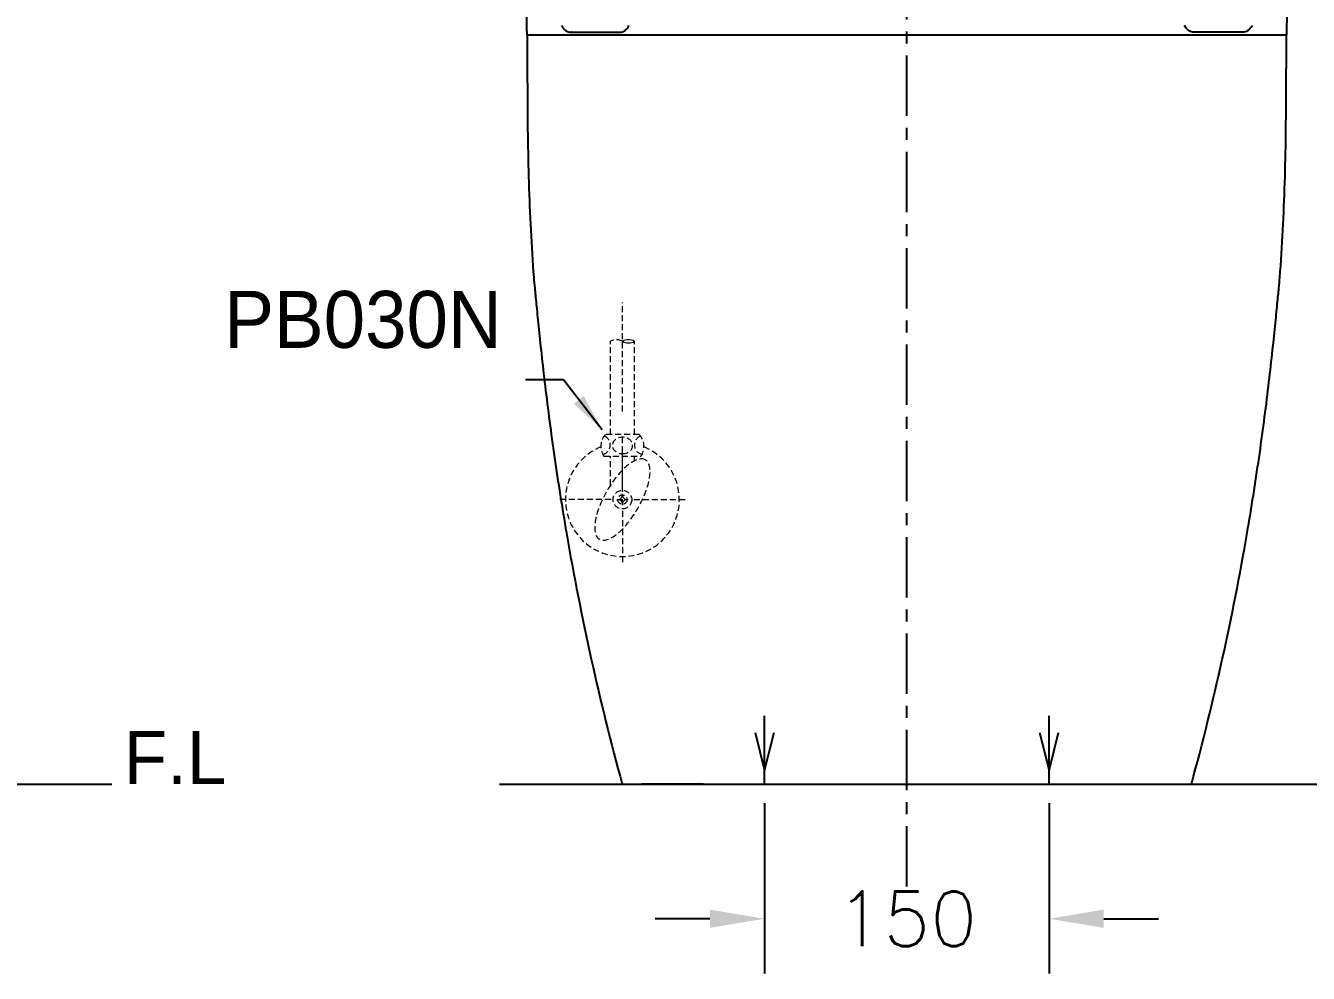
# Model space of a CAD drawing. Extents: x 60782 to 63207, y 58098 to 61529.
# Drawn here: x 62131 to 62807, y 58922 to 59422 of the extents above; entities that cross this region are included whole.
import ezdxf

# ---------------------------------------------------------------- set-up
doc = ezdxf.new("R2010")
doc.units = 0
doc.header["$MEASUREMENT"] = 0
for name, pattern in [('AM_ISO08W050', [18, 12, -1.5, 3, -1.5]), ('CENTER', [50.8, 31.75, -6.35, 6.35, -6.35]), ('HIDDEN2', [4.7625, 3.175, -1.5875])]:
    doc.linetypes.add(name, pattern=pattern)
doc.layers.get('0').update_dxf_attribs({"linetype": 'CONTINUOUS'})
doc.layers.get('Defpoints').update_dxf_attribs({"linetype": 'CONTINUOUS'})
for name, color, linetype in [('11', 7, 'CONTINUOUS'), ('4', 3, 'CONTINUOUS'), ('Dim', 4, 'CONTINUOUS')]:
    doc.layers.add(name, color=color, linetype=linetype)
for name, color, linetype, lineweight in [('AM_4', 40, 'CONTINUOUS', 13), ('AM_6', 2, 'CONTINUOUS', 30), ('AM_7', 4, 'AM_ISO08W050', 0)]:
    doc.layers.add(name, color=color, linetype=linetype, lineweight=lineweight)
doc.styles.add('h', font='', dxfattribs={"height": 30})
doc.styles.get("Standard").update_dxf_attribs({"font": 'txt.shx', "bigfont": 'ghs.shx'})
doc.styles.get('h').set_extended_font_data('Haansoft Batang')
doc.dimstyles.new('AM_ISO', dxfattribs={"dimscale": 10, "dimtxt": 3.5, "dimasz": 2, "dimexe": 1, "dimexo": 1, "dimgap": 1, "dimtad": 1, "dimdec": 0, "dimdsep": 46, "dimtxsty": 'h', "dimcen": -0.3, "dimclrd": 256, "dimclre": 256, "dimclrt": 2, "dimadec": 0, "dimazin": 2, "dimtp": 0.1, "dimtm": 0.1, "dimtfac": 0.71, "dimtdec": 0, "dimtmove": 0, "dimatfit": 3, "dimfxl": 0, "dimlwd": -1, "dimlwe": -1, "dimarcsym": 0})
doc.dimstyles.get("Standard").update_dxf_attribs({"dimtxt": 0.18, "dimasz": 0.18, "dimexe": 0.18, "dimexo": 0.0625, "dimgap": 0.09, "dimtad": 0, "dimtih": 1, "dimtoh": 1, "dimdec": 4, "dimzin": 0, "dimdsep": 46, "dimtxsty": 'Standard', "dimcen": 0.09, "dimadec": 0, "dimazin": 0, "dimtfac": 1, "dimtdec": 4, "dimtofl": 0, "dimtmove": 0, "dimatfit": 0, "dimfxl": 0, "dimtolj": 1, "dimtzin": 0, "dimarcsym": 0})

# ---------------------------------------------------------------- blocks, each defined once
blk = doc.blocks.new('*D9')
at = {"layer": 'Defpoints', "color": 0}
for p in [(62520.6, 59022), (62670.6, 59022), (62670.6, 58951)]:
    blk.add_point(p, dxfattribs=at)
at = {"layer": 'Dim', "color": 0, "lineweight": -2}
for p, q in [((62520.6, 59012), (62520.6, 58922.2)), ((62670.6, 59012), (62670.6, 58922.2)), ((62491.8, 58951), (62463, 58951)), ((62699.4, 58951), (62728.2, 58951))]:
    blk.add_line(p, q, dxfattribs=at)
at = {"layer": 'Dim', "color": 0}
for points in [[(62491.8, 58955.8), (62491.8, 58946.2), (62520.6, 58951)], [(62699.4, 58955.8), (62699.4, 58946.2), (62670.6, 58951)]]:
    blk.add_solid(points, dxfattribs=at)
at = {"layer": 'Dim', "color": 0, "insert": (62595.6, 58951), "char_height": 28.8, "attachment_point": 5}
blk.add_mtext('\\A1;150', dxfattribs=at)

msp = doc.modelspace()

# ---------------------------------------------------------------- linework, layer by layer
at = {"color": 0, "ltscale": 50}
for points in [[(62415.77, 59419.3), (62415.53, 59419.49)], [(62415.55, 59419.49), (62415.53, 59419.49)], [(62415.53, 59419.49), (62415.56, 59419.49)], [(62415.77, 59419.3), (62415.53, 59419.49)], [(62415.55, 59419.49), (62415.53, 59419.49)], [(62415.53, 59419.49), (62415.56, 59419.49)], [(62415.56, 59419.48), (62415.79, 59419.29), (62416.51, 59418.87), (62417.2, 59418.63), (62417.81, 59418.52)], [(62415.56, 59419.48), (62415.79, 59419.29), (62416.51, 59418.87), (62417.2, 59418.63), (62417.81, 59418.52)], [(62417.81, 59418.52), (62417.81, 59418.52)], [(62417.81, 59418.52), (62417.97, 59418.52), (62418.19, 59418.51), (62418.45, 59418.51), (62418.74, 59418.5)], [(62417.81, 59418.52), (62417.97, 59418.52), (62417.99, 59418.52)], [(62417.81, 59418.52), (62417.81, 59418.52)], [(62417.81, 59418.52), (62417.97, 59418.52), (62418.19, 59418.51), (62418.45, 59418.51), (62418.74, 59418.5)], [(62417.81, 59418.52), (62417.97, 59418.52), (62417.99, 59418.52)], [(62417.99, 59418.52), (62418.17, 59418.51)], [(62417.99, 59418.52), (62418.17, 59418.51)], [(62418.88, 59418.5), (62418.73, 59418.5)], [(62418.88, 59418.5), (62418.73, 59418.5)], [(62418.88, 59418.5), (62418.73, 59418.5)], [(62418.88, 59418.5), (62418.73, 59418.5)], [(62445.03, 59418.52), (62445.78, 59418.67), (62446.5, 59418.97), (62447.15, 59419.4), (62447.25, 59419.49)], [(62445.03, 59418.52), (62445.78, 59418.67), (62446.5, 59418.97), (62447.15, 59419.4), (62447.25, 59419.49)], [(62447.21, 59419.45), (62447.67, 59419.87), (62448.19, 59420.44), (62448.73, 59421.16), (62449.16, 59421.89)], [(62447.21, 59419.45), (62447.67, 59419.87), (62448.19, 59420.44), (62448.73, 59421.16), (62449.16, 59421.89)], [(62743.96, 59419.45), (62743.5, 59419.87), (62742.97, 59420.44), (62742.44, 59421.16), (62742, 59421.89)], [(62743.96, 59419.45), (62743.5, 59419.87), (62742.97, 59420.44), (62742.44, 59421.16), (62742, 59421.89)], [(62746.13, 59418.52), (62745.38, 59418.67), (62744.66, 59418.97), (62744.02, 59419.4), (62743.91, 59419.49)], [(62746.13, 59418.52), (62745.38, 59418.67), (62744.66, 59418.97), (62744.02, 59419.4), (62743.91, 59419.49)], [(62772.29, 59418.5), (62772.43, 59418.5)], [(62772.29, 59418.5), (62772.43, 59418.5)], [(62772.29, 59418.5), (62772.43, 59418.5)], [(62772.29, 59418.5), (62772.43, 59418.5)], [(62773.35, 59418.52), (62773.19, 59418.52), (62772.97, 59418.51), (62772.71, 59418.51), (62772.43, 59418.5)], [(62773.35, 59418.52), (62773.19, 59418.52), (62772.97, 59418.51), (62772.71, 59418.51), (62772.43, 59418.5)], [(62773.18, 59418.52), (62773, 59418.51)], [(62773.18, 59418.52), (62773, 59418.51)], [(62773.35, 59418.52), (62773.19, 59418.52), (62773.18, 59418.52)], [(62773.35, 59418.52), (62773.19, 59418.52), (62773.18, 59418.52)], [(62775.61, 59419.48), (62775.37, 59419.29), (62774.65, 59418.87), (62773.96, 59418.63), (62773.35, 59418.52)], [(62775.61, 59419.48), (62775.37, 59419.29), (62774.65, 59418.87), (62773.96, 59418.63), (62773.35, 59418.52)], [(62773.35, 59418.52), (62773.35, 59418.52)], [(62773.35, 59418.52), (62773.35, 59418.52)], [(62775.4, 59419.3), (62775.63, 59419.49)], [(62775.4, 59419.3), (62775.63, 59419.49)], [(62775.61, 59419.49), (62775.63, 59419.49)], [(62775.63, 59419.49), (62775.61, 59419.49)], [(62775.61, 59419.49), (62775.63, 59419.49)], [(62775.63, 59419.49), (62775.61, 59419.49)]]:
    msp.add_lwpolyline(points, dxfattribs=at)
at = {"color": 2, "ltscale": 50}
msp.add_lwpolyline([(62417.86, 59418.51), (62417.86, 59418.51)], close=True, dxfattribs=at)
msp.add_lwpolyline([(62417.86, 59418.51), (62417.86, 59418.51)], close=True, dxfattribs=at)
at = {"color": 0, "ltscale": 50}
for points in [[(62413.62, 59421.9), (62414.07, 59421.06), (62414.68, 59420.23), (62415.53, 59419.49)], [(62413.62, 59421.9), (62414.07, 59421.06), (62414.68, 59420.23), (62415.53, 59419.49)], [(62418.88, 59418.5), (62419.11, 59418.5), (62419.39, 59418.5), (62419.7, 59418.5)], [(62418.88, 59418.5), (62419.11, 59418.5), (62419.39, 59418.5), (62419.7, 59418.5)], [(62419.7, 59418.5), (62421.39, 59418.5), (62423.23, 59418.5), (62425.13, 59418.5)], [(62419.7, 59418.5), (62421.39, 59418.5), (62423.23, 59418.5), (62425.13, 59418.5)], [(62425.13, 59418.5), (62427.18, 59418.5), (62431.39, 59418.5), (62435.61, 59418.5), (62437.65, 59418.5)], [(62425.13, 59418.5), (62427.18, 59418.5), (62431.39, 59418.5), (62435.61, 59418.5), (62437.65, 59418.5)], [(62437.65, 59418.5), (62439.56, 59418.5), (62441.4, 59418.5), (62445.03, 59418.52)], [(62437.65, 59418.5), (62439.56, 59418.5), (62441.4, 59418.5), (62443.08, 59418.5)], [(62748.08, 59418.5), (62747.77, 59418.5), (62747.49, 59418.5), (62746.13, 59418.52)], [(62748.08, 59418.5), (62747.77, 59418.5), (62747.49, 59418.5), (62747.26, 59418.5)], [(62753.51, 59418.5), (62751.61, 59418.5), (62749.76, 59418.5), (62748.08, 59418.5)], [(62753.51, 59418.5), (62751.61, 59418.5), (62749.76, 59418.5), (62748.08, 59418.5)], [(62766.03, 59418.5), (62763.98, 59418.5), (62759.77, 59418.5), (62755.56, 59418.5), (62753.51, 59418.5)], [(62766.03, 59418.5), (62763.98, 59418.5), (62759.77, 59418.5), (62755.56, 59418.5), (62753.51, 59418.5)], [(62771.46, 59418.5), (62769.78, 59418.5), (62767.93, 59418.5), (62766.03, 59418.5)], [(62771.46, 59418.5), (62769.78, 59418.5), (62767.93, 59418.5), (62766.03, 59418.5)], [(62772.29, 59418.5), (62772.05, 59418.5), (62771.77, 59418.5), (62771.46, 59418.5)], [(62772.29, 59418.5), (62772.05, 59418.5), (62771.77, 59418.5), (62771.46, 59418.5)], [(62777.55, 59421.9), (62777.1, 59421.06), (62776.48, 59420.23), (62775.63, 59419.49)], [(62777.55, 59421.9), (62777.1, 59421.06), (62776.48, 59420.23), (62775.63, 59419.49)]]:
    msp.add_open_spline(points, degree=3, dxfattribs=at)
at = {"layer": '11', "color": 7}
for points, knots in [([(62395.44, 59417), (62395.07, 59455.89), (62394.87, 59502.72), (62394.73, 59596.38), (62394.8, 59643.2), (62395, 59690.03)], [0, 0, 0, 0, 0.5, 0.5, 1, 1, 1, 1]), ([(62796.16, 59690.03), (62796.37, 59643.2), (62796.43, 59596.38), (62796.3, 59505.36), (62796.12, 59461.18), (62795.72, 59417)], [0, 0, 0, 0, 0.5, 0.5, 0.971765, 0.971765, 0.971765, 0.971765]), ([(62395.58, 59417), (62395.59, 59397.77), (62395.6, 59393.52), (62395.69, 59372.56), (62395.84, 59355.85), (62396.88, 59322.45), (62397.77, 59305.76), (62398.98, 59289.07)], [0, 0, 0, 0, 0.112886, 0.112886, 0.556443, 0.556443, 1, 1, 1, 1]), ([(62792.19, 59289.07), (62793.39, 59305.75), (62794.28, 59322.45), (62795.32, 59355.86), (62795.47, 59372.56), (62795.56, 59393.52), (62795.57, 59397.77), (62795.72, 59417)], [0, 0, 0, 0, 0.443557, 0.443557, 0.887114, 0.887114, 1, 1, 1, 1]), ([(62399.52, 59283.47), (62399.74, 59281.27), (62400, 59278.48), (62400.65, 59271.78), (62401.04, 59267.83), (62401.94, 59258.96), (62402.45, 59254.1), (62403.61, 59243.52), (62404.26, 59237.77), (62404.98, 59231.73)], [0, 0, 0, 0, 0.25, 0.25, 0.5, 0.5, 0.75, 0.75, 1, 1, 1, 1]), ([(62786.18, 59231.73), (62786.9, 59237.77), (62787.55, 59243.43), (62788.7, 59253.99), (62789.22, 59258.94), (62790.12, 59267.81), (62790.5, 59271.71), (62791.15, 59278.43), (62791.43, 59281.27), (62791.64, 59283.47)], [0, 0, 0, 0, 0.25, 0.25, 0.5, 0.5, 0.75, 0.75, 1, 1, 1, 1]), ([(62404.98, 59231.73), (62406.42, 59219.69), (62408.06, 59207.18), (62411.81, 59181.28), (62413.93, 59167.82), (62416.23, 59154.41)], [0, 0, 0, 0, 0.5, 0.5, 1, 1, 1, 1]), ([(62774.93, 59154.41), (62777.24, 59167.82), (62779.32, 59181.01), (62783.07, 59206.91), (62784.74, 59219.69), (62786.18, 59231.73)], [0, 0, 0, 0, 0.5, 0.5, 1, 1, 1, 1]), ([(62445.58, 59022), (62445.57, 59022), (62445.55, 59022), (62445.75, 59022), (62446.57, 59022), (62447.89, 59022), (62449.78, 59022), (62452.18, 59022), (62455.1, 59022), (62458.68, 59022), (62462.26, 59022), (62468.85, 59022), (62478.76, 59022), (62492.08, 59022), (62507.97, 59022), (62532.51, 59022), (62562.48, 59022), (62595.61, 59022), (62628.58, 59022), (62658.65, 59022), (62683.13, 59022), (62699.08, 59022), (62712.35, 59022), (62722.34, 59022), (62728.88, 59022), (62732.48, 59022), (62736.06, 59022), (62738.98, 59022), (62741.39, 59022), (62743.26, 59022), (62744.6, 59022), (62745.42, 59022), (62745.61, 59022), (62745.59, 59022), (62745.59, 59022)], [0, 0, 0, 0, 0.025948, 0.057549, 0.089149, 0.12075, 0.152351, 0.183951, 0.215552, 0.247152, 0.278753, 0.310354, 0.341954, 0.373555, 0.405155, 0.436756, 0.468357, 0.499957, 0.531558, 0.563159, 0.594759, 0.62636, 0.65796, 0.689561, 0.721162, 0.752762, 0.784363, 0.815963, 0.847564, 0.879165, 0.910765, 0.942366, 0.973967, 1, 1, 1, 1]), ([(62445.58, 59022), (62445.58, 59022), (62446.75, 59022), (62450.61, 59022), (62453.26, 59022), (62455.94, 59022)], [0, 0, 0, 0, 0.5, 0.5, 1, 1, 1, 1]), ([(62461.12, 59022), (62461.1, 59022), (62461.1, 59022), (62461.92, 59022), (62462.66, 59022), (62464.75, 59022), (62466.11, 59022), (62468.61, 59022), (62469.52, 59022), (62471.54, 59022), (62472.65, 59022), (62474.88, 59022), (62475.96, 59022), (62478.92, 59022), (62480.84, 59022), (62485.7, 59022), (62488.63, 59022), (62495.54, 59022), (62499.52, 59022), (62508.32, 59022), (62512.99, 59022), (62521.9, 59022), (62525.25, 59022), (62532.63, 59022), (62536.57, 59022), (62544.93, 59022), (62549.35, 59022), (62558.67, 59022), (62563.51, 59022), (62573.36, 59022), (62578.39, 59022), (62588.68, 59022), (62593.88, 59022), (62604.15, 59022), (62609.25, 59022), (62619.4, 59022), (62624.42, 59022), (62634.03, 59022), (62638.67, 59022), (62647.61, 59022), (62651.91, 59022), (62659.84, 59022), (62663.52, 59022), (62670.28, 59022), (62673.32, 59022), (62678.73, 59022), (62681.15, 59022), (62685.75, 59022), (62687.94, 59022), (62694.23, 59022), (62698, 59022), (62704.48, 59022), (62707.16, 59022), (62711.53, 59022), (62713.19, 59022), (62715.82, 59022), (62716.86, 59022), (62719.03, 59022), (62720.09, 59022), (62722.01, 59022), (62722.88, 59022), (62725.27, 59022), (62726.58, 59022), (62728.58, 59022), (62729.29, 59022), (62730.06, 59022), (62730.07, 59022), (62730.04, 59022)], [0, 0, 0, 0, 0.0625, 0.0625, 0.125, 0.125, 0.1875, 0.1875, 0.21875, 0.21875, 0.25, 0.25, 0.28125, 0.28125, 0.3125, 0.3125, 0.34375, 0.34375, 0.375, 0.375, 0.40625, 0.40625, 0.421875, 0.421875, 0.4375, 0.4375, 0.453125, 0.453125, 0.46875, 0.46875, 0.484375, 0.484375, 0.5, 0.5, 0.515625, 0.515625, 0.53125, 0.53125, 0.546875, 0.546875, 0.5625, 0.5625, 0.578125, 0.578125, 0.59375, 0.59375, 0.609375, 0.609375, 0.625, 0.625, 0.65625, 0.65625, 0.6875, 0.6875, 0.71875, 0.71875, 0.75, 0.75, 0.78125, 0.78125, 0.8125, 0.8125, 0.875, 0.875, 0.9375, 0.9375, 1, 1, 1, 1]), ([(62472.85, 59022), (62476.88, 59022), (62480.84, 59022), (62486.65, 59022), (62488.41, 59022), (62488.41, 59022)], [0, 0, 0, 0, 0.5, 0.5, 1, 1, 1, 1])]:
    msp.add_open_spline(points, degree=3, knots=knots, dxfattribs=at)
for points, degree in [([(62398.98, 59289.07), (62399.15, 59287.2), (62399.33, 59285.33), (62399.52, 59283.47)], 3), ([(62399, 59288.86), (62399.03, 59288.49), (62399.07, 59288.13)], 2), ([(62791.64, 59283.47), (62791.83, 59285.33), (62792.01, 59287.2), (62792.19, 59289.07)], 3), ([(62416.23, 59154.41), (62423.89, 59109.83), (62433.67, 59065.63), (62445.58, 59022)], 3), ([(62745.59, 59022), (62757.5, 59065.63), (62767.28, 59109.83), (62774.93, 59154.41)], 3), ([(62472.85, 59022), (62467.21, 59022), (62461.58, 59022), (62455.94, 59022)], 3), ([(62488.41, 59022), (62479.31, 59022), (62470.22, 59022), (62461.12, 59022)], 3)]:
    msp.add_open_spline(points, degree=degree, dxfattribs=at)
at = {"layer": '4', "color": 0}
for p, q in [((62520.6, 59022), (62520.6, 59057.91)), ((62670.6, 59022), (62670.6, 59057.91))]:
    msp.add_line(p, q, dxfattribs=at)
for points in [[(62515.6, 59049.14), (62520.6, 59029.14), (62525.6, 59049.14)], [(62665.6, 59049.14), (62670.6, 59029.14), (62675.6, 59049.14)]]:
    msp.add_lwpolyline(points, dxfattribs=at)
at = {"layer": 'AM_4', "color": 0, "linetype": 'HIDDEN2', "lineweight": 5}
for p, q in [((62439.36, 59206.38), (62439.36, 59255.45)), ((62452.06, 59206.38), (62452.06, 59255.45)), ((62454.59, 59206.38), (62436.82, 59206.38)), ((62435.95, 59194.82), (62455.46, 59194.82)), ((62439.36, 59179.56), (62439.36, 59194.82)), ((62452.06, 59192.45), (62452.06, 59194.82))]:
    msp.add_line(p, q, dxfattribs=at)
for radius in [4.91, 2.45]:
    msp.add_circle((62445.71, 59172), radius, dxfattribs=at)
for centre, radius, start, end in [((62442.53, 59249.95), 6.35, 60, 120), ((62443.58, 59200.06), 9.25, 136.94543, 214.44201), ((62434.19, 59200.79), 5.13, 284.24994, 66.94895), ((62457.22, 59200.79), 5.13, 113.05105, 255.75006), ((62447.83, 59200.06), 9.25, 325.55799, 43.05457), ((62445.71, 59172), 30, 112.28106, 67.71894), ((62443.26, 59174.45), 2.45, 268.59009, 0), ((62448.16, 59174.45), 2.45, 180, 270), ((62443.26, 59169.55), 2.45, 359.96531, 91.40992), ((62448.16, 59169.55), 2.45, 90, 180)]:
    msp.add_arc(centre, radius, start, end, dxfattribs=at)
at = {"layer": 'AM_4', "color": 0}
for centre, start, end in [((62448.88, 59249.95), 60, 120), ((62448.88, 59260.95), 240, 300)]:
    msp.add_arc(centre, 6.35, start, end, dxfattribs=at)
at = {"layer": 'AM_4', "color": 0, "linetype": 'HIDDEN2', "lineweight": 5, "extrusion": (0, 0, -1)}
msp.add_ellipse((62445.77, 59200.54), major_axis=(5.34, 0), ratio=0.813611, start_param=-4.712389, end_param=1.570796, dxfattribs=at)
msp.add_ellipse((62445.71, 59172), major_axis=(12.1, 20.95), ratio=0.387469, dxfattribs=at)
at = {"layer": 'AM_7', "color": 0, "linetype": 'HIDDEN2', "lineweight": 5}
for p, q in [((62445.71, 59218.49), (62445.71, 59275.94)), ((62445.71, 59178), (62445.71, 59205)), ((62445.71, 59176.15), (62445.71, 59197.46)), ((62445.71, 59169), (62445.71, 59175)), ((62439.71, 59172), (62412.71, 59172)), ((62442.71, 59172), (62448.71, 59172)), ((62451.71, 59172), (62478.71, 59172)), ((62445.71, 59166), (62445.71, 59139))]:
    msp.add_line(p, q, dxfattribs=at)
at = {"layer": 'Dim', "color": 0, "linetype": 'CENTER'}
msp.add_line((62595.58, 58968), (62595.58, 59734), dxfattribs=at)
at = {"layer": 'Dim', "color": 0}
for p, q in [((62395.44, 59417), (62795.72, 59417)), ((61209, 59022), (62176.62, 59022)), ((62381, 59022), (62851, 59022))]:
    msp.add_line(p, q, dxfattribs=at)

# ---------------------------------------------------------------- texts
at = {"layer": 'AM_6', "color": 0, "insert": (62235.95, 59266.8), "char_height": 30, "attachment_point": 4}
msp.add_mtext('{\\fGulim|b0|i0|c129|p50;PB030N}', dxfattribs=at)
at = {"layer": 'AM_6', "color": 0, "insert": (62182.94, 59050), "char_height": 28, "width": 71.9214, "attachment_point": 1, "style": 'h'}
msp.add_mtext('F.L', dxfattribs=at)

# ---------------------------------------------------------------- dimensions: what is measured, and where the dimension line sits
at = {"layer": 'Dim', "color": 0}
dim = msp.add_linear_dim(base=(62670.6, 58951), p1=(62520.6, 59022), p2=(62670.6, 59022), dimstyle='Standard', override={"dimscale": 160, "dimgap": 0.06, "dimdec": 0, "dimatfit": 3}, dxfattribs=at)
dim.commit()
dim.dimension.update_dxf_attribs({"geometry": '*D9', "text_midpoint": (62595.6, 58951)})

# ---------------------------------------------------------------- leaders
msp.add_leader([(62434.99, 59208.79), (62414.59, 59235.07), (62394.59, 59235.07)], dimstyle='AM_ISO', override={"dimse1": 1, "dimclrd": 0}, dxfattribs=at)

doc.saveas('drawing.dxf')
